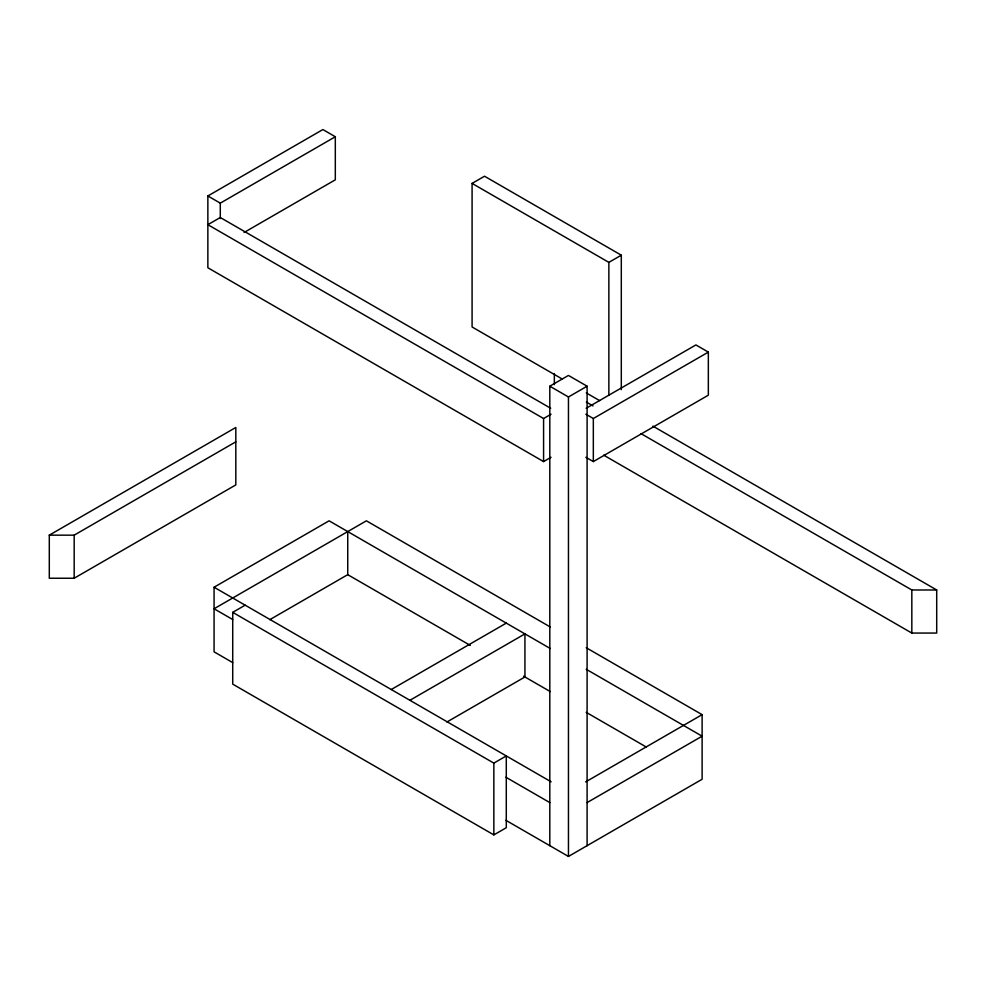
<?xml version="1.0" encoding="UTF-8"?>
<svg xmlns="http://www.w3.org/2000/svg" width="986" height="986" viewBox="0 0 986 986"><rect width="100%" height="100%" fill="white"/><g stroke="black" fill="none" stroke-linecap="round" stroke-linejoin="round"><path stroke-width="1.48" d="M551.051 457.282L543.582 461.584L207.861 267.761L207.861 195.968L322.878 129.56L335.314 136.746L335.314 179.822L244.084 232.486M207.861 195.968L220.285 203.153L335.314 136.746M562.39 379.117L472.084 326.982L472.084 183.408L484.52 176.223L621.303 255.189L621.303 389.606M49.3 535.164L235.814 427.48L235.814 484.915L74.172 578.24L49.3 578.24L49.3 535.164L74.172 535.164L235.814 441.839M472.084 183.408L608.867 262.375L621.303 255.189M549.806 845.668L549.806 386.204L568.454 375.444L587.101 386.204L587.101 845.668M232.721 662.604L214.073 651.832L214.073 587.225L329.09 520.818L550.25 648.505M549.806 386.204L568.454 396.976L587.101 386.204M550.693 408.266L220.285 217.512L207.861 224.685L543.582 418.52L551.051 414.206M232.721 612.355L493.85 763.115L506.286 755.929L506.286 827.722L493.85 834.895L232.721 684.136L232.721 612.355L245.157 605.17M586.177 408.278L695.906 344.927L708.342 352.113L708.342 395.189L593.325 461.584L585.857 457.282M585.857 414.206L593.325 418.52L708.342 352.113M269.745 619.701L347.738 574.665L470.31 645.423M391.257 689.522L506.286 623.115M409.917 700.294L524.934 633.887L524.934 676.963L446.929 721.998M585.635 781.898L702.118 714.653L702.118 779.26L568.454 856.44L505.843 820.29M587.101 802.592L702.118 736.185L586.214 669.272M641.048 433.655L911.828 589.985L936.7 589.985L936.7 633.061L911.828 633.061L603.703 455.162M652.929 426.149L936.7 589.985M586.288 392.921L599.574 400.587M586.362 402.078L593.03 405.924M550.25 626.96L366.398 520.818L214.073 608.769L232.721 619.528M586.214 647.728L702.118 714.653M523.603 676.199L550.25 691.58M586.214 712.348L646.163 746.957M214.073 587.225L551.137 781.824M505.843 777.214L549.806 802.592M911.828 589.985L911.828 633.061M608.867 262.375L608.867 395.263M593.325 418.52L593.325 461.584M568.454 396.976L568.454 856.44M554.342 373.546L554.342 384.614M543.582 418.52L543.582 461.584M493.85 763.115L493.85 834.895M347.738 531.59L347.738 574.665M220.285 203.153L220.285 218.535M74.172 535.164L74.172 578.24"/></g></svg>
